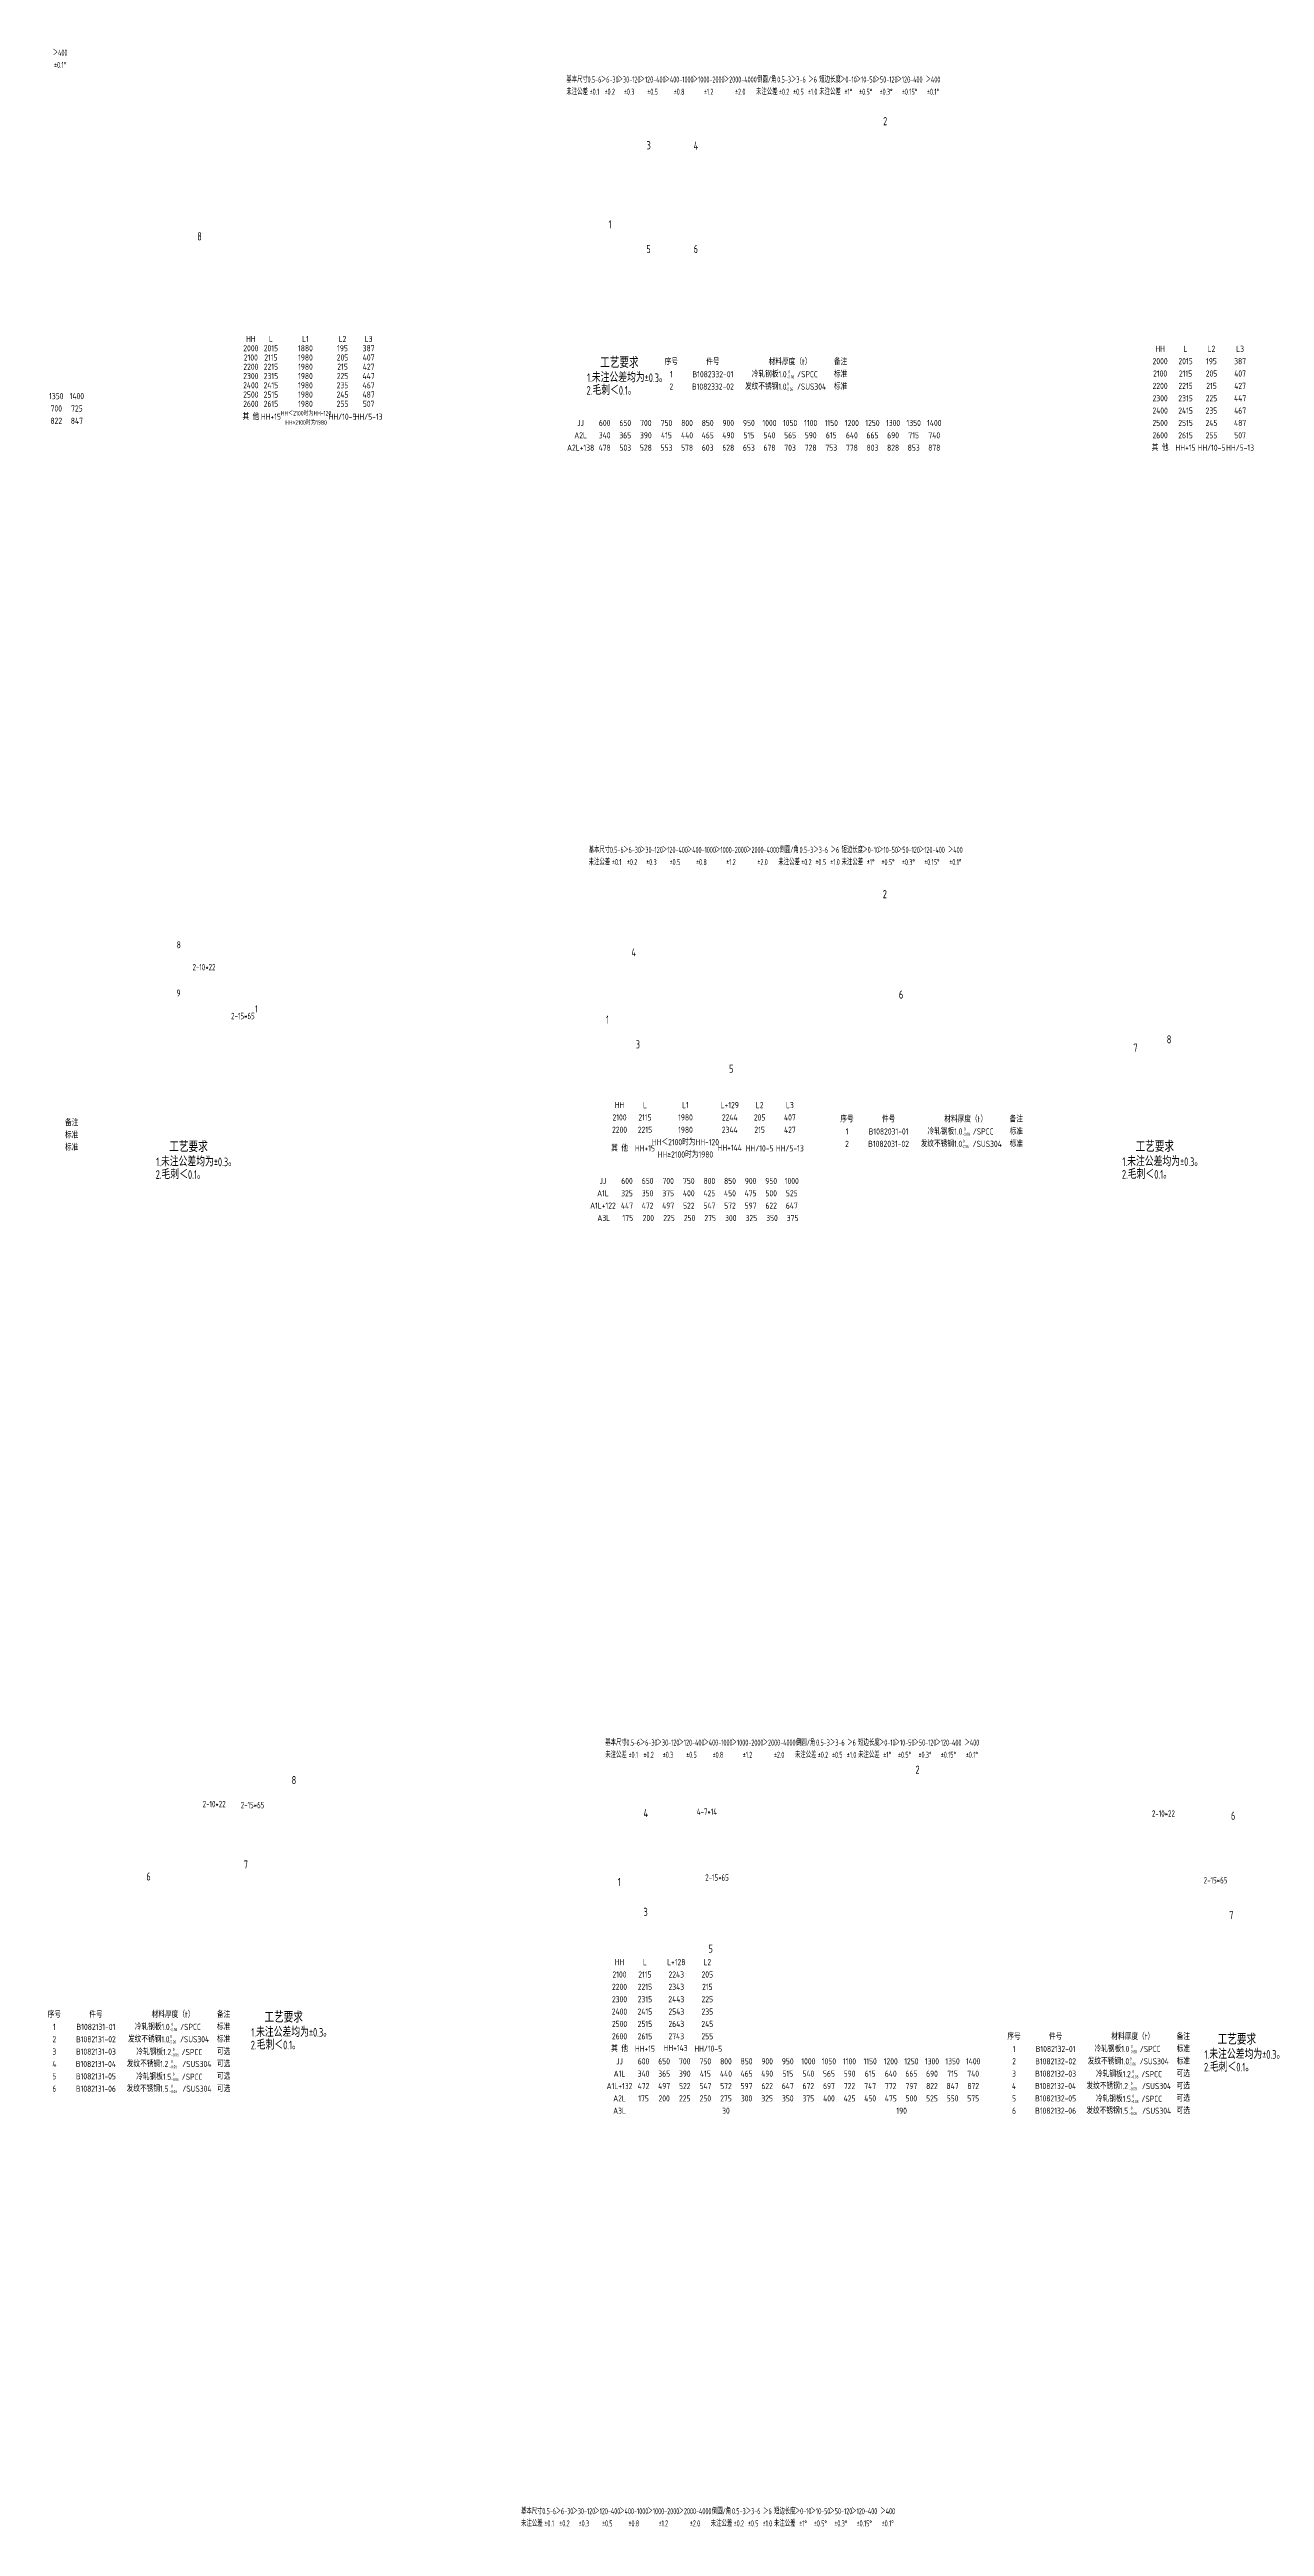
# Model space of a CAD drawing. Header units: inches. Extents: x 14216 to 120088, y -29410 to 23559.
# Drawn here: x 20369 to 25677, y -17422 to -6598 of the extents above; entities that cross this region are included whole.
import ezdxf
from ezdxf.enums import TextEntityAlignment as Align

# ---------------------------------------------------------------- set-up
doc = ezdxf.new("R2010")
doc.units = ezdxf.units.IN
doc.header["$LTSCALE"] = 0.3
doc.header["$MEASUREMENT"] = 0
for name, color, linetype in [('1粗实线', 4, 'Continuous'), ('2', 2, 'Continuous'), ('2细实线', 2, 'Continuous')]:
    doc.layers.add(name, color=color, linetype=linetype)
doc.layers.add('粗实线', color=7, linetype='Continuous', lineweight=30)
doc.styles.add('HZ', font='isocp2.shx', dxfattribs={"width": 0.7, "bigfont": 'hztxt.shx'})

msp = doc.modelspace()

# ---------------------------------------------------------------- texts
at = {"layer": '1粗实线', "color": 4, "style": 'HZ', "width": 0.8}
for s, p in [('2', (24010.932, -6928.491)), ('3', (22977.401, -7033.913)), ('4', (23183.305, -7035.89)), ('1', (22811.319, -7379.164)), ('8', (21014.457, -7432.078)), ('5', (22976.321, -7487.382)), ('6', (23183.077, -7487.008)), ('2', (24009.247, -10306.518)), ('4', (22911.309, -10561.071)), ('6', (24079.755, -10745.297)), ('1', (22800.221, -10854.82)), ('3', (22930.093, -10962.964)), ('8', (25249.983, -10941.289)), ('5', (23337.892, -11069.408)), ('7', (25103.965, -10977.934)), ('8', (21426.92, -14178.403)), ('2', (24152.204, -14132.92)), ('4', (22964.383, -14322.689)), ('6', (25530.391, -14333.894)), ('6', (20792.129, -14599.443)), ('7', (21217.718, -14547.3)), ('1', (22851.228, -14623.318)), ('3', (22964.092, -14754.291)), ('7', (25522.716, -14767.938)), ('5', (23247.609, -14914.844))]:
    msp.add_text(s, height=35.64, dxfattribs=at).set_placement(p)
at = {"layer": '1粗实线', "color": 6, "char_height": 28, "attachment_point": 5, "style": 'HZ'}
for s, insert in [('\\A1;2-10*22', (21088.532, -14265.197)), ('\\A1;2-15*65', (21256.135, -14269.612)), ('\\A1;4-7*14', (23241.161, -14298.421)), ('\\A1;2-10*22', (25235.394, -14306.615)), ('\\A1;2-15*65', (23285.155, -14586.117)), ('\\A1;2-15*65', (25463.155, -14598.117))]:
    msp.add_mtext(s, dxfattribs=dict(at, insert=insert))
at = {"layer": '2', "style": 'HZ', "width": 0.8}
for s, height, p in [('HH', 27, (25221.047, -7905.578)), ('L', 27, (25332.047, -7905.578)), ('L2', 27, (25445.393, -7905.578)), ('L3', 27, (25570.448, -7905.578)), ('序号', 27, (23085.613, -7962.601)), ('1', 27, (23085.613, -8016.601)), ('B1082332-01', 27, (23267.288, -8016.601)), ('件号', 27, (23267.288, -7962.601)), ('冷轧钢板1.0   /SPCC', 27, (23581.448, -8016.601)), ('材料厚度（t）', 27, (23604.174, -7962.601)), ('标准', 27, (23825.236, -8016.601)), ('备注', 27, (23825.236, -7962.601)), ('2000', 27, (25221.047, -7959.578)), ('2100', 27, (25221.047, -8013.578)), ('2015', 27, (25332.047, -7959.578)), ('2115', 27, (25332.047, -8013.578)), ('205', 27, (25445.393, -8013.578)), ('195', 27, (25445.393, -7959.578)), ('387', 27, (25570.448, -7959.578)), ('407', 27, (25570.448, -8013.578)), ('2', 27, (23085.613, -8070.601)), ('B1082332-02', 27, (23267.288, -8070.601)), ('发纹不锈钢1.0   /SUS304 ', 27, (23592.262, -8070.601)), ('标准', 27, (23825.236, -8070.601)), ('2300', 27, (25221.047, -8121.578)), ('2200', 27, (25221.047, -8067.578)), ('2315', 27, (25332.047, -8121.578)), ('2215', 27, (25332.047, -8067.578)), ('225', 27, (25445.393, -8121.578)), ('215', 27, (25445.393, -8067.578)), ('447', 27, (25570.448, -8121.578)), ('427', 27, (25570.448, -8067.578)), ('HH＜2100时为HH-120', 20.25, (21490.145, -8187.076)), ('HH≥2100时为1980', 20.25, (21490.145, -8227.576)), ('2400', 27, (25221.047, -8175.578)), ('2500', 27, (25221.047, -8229.578)), ('2415', 27, (25332.047, -8175.578)), ('2515', 27, (25332.047, -8229.578)), ('245', 27, (25445.393, -8229.578)), ('235', 27, (25445.393, -8175.578)), ('487', 27, (25570.448, -8229.578)), ('467', 27, (25570.448, -8175.578)), ('其 他', 27, (25221.047, -8337.578)), ('2600', 27, (25221.047, -8283.578)), ('HH+15', 27, (25332.047, -8337.578)), ('2615', 27, (25332.047, -8283.578)), ('HH/10-5', 27, (25445.393, -8337.578)), ('255', 27, (25445.393, -8283.578)), ('HH/5-13', 27, (25570.448, -8337.578)), ('507', 27, (25570.448, -8283.578)), ('2100', 27, (22859.511, -11264.567)), ('HH', 27, (22859.511, -11210.567)), ('2115', 27, (22970.511, -11264.567)), ('L', 27, (22970.511, -11210.567)), ('1980', 27, (23147.511, -11264.567)), ('L1', 27, (23147.511, -11210.567)), ('L+129', 27, (23340.828, -11210.567)), ('2244', 27, (23340.828, -11264.567)), ('205', 27, (23471.511, -11264.567)), ('L2', 27, (23471.511, -11210.567)), ('407', 27, (23603.511, -11264.567)), ('L3', 27, (23603.511, -11210.567)), ('序号', 27, (23853.112, -11271.939)), ('件号', 27, (24034.787, -11271.939)), ('材料厚度（t）', 27, (24371.673, -11271.939)), ('备注', 27, (24592.734, -11271.939)), ('标准', 27, (20465.882, -11341.7)), ('备注', 27, (20465.882, -11287.7)), ('2200', 27, (22859.511, -11318.567)), ('2215', 27, (22970.511, -11318.567)), ('HH＜2100时为HH-120', 27, (23147.511, -11372.567)), ('1980', 27, (23147.511, -11318.567)), ('2344', 27, (23340.828, -11318.567)), ('215', 27, (23471.511, -11318.567)), ('427', 27, (23603.511, -11318.567)), ('1', 27, (23853.112, -11325.939)), ('B1082031-01', 27, (24034.787, -11325.939)), ('发纹不锈钢1.0   /SUS304 ', 27, (24359.761, -11379.939)), ('冷轧钢板1.0   /SPCC', 27, (24348.947, -11325.939)), ('标准', 27, (24592.734, -11325.939)), ('标准', 27, (24592.734, -11379.939)), ('标准', 27, (20465.882, -11395.7)), ('其 他', 27, (22859.511, -11399.567)), ('HH+15', 27, (22970.511, -11399.567)), ('HH≥2100时为1980', 27, (23147.511, -11426.567)), ('HH+144', 27, (23340.828, -11396.81)), ('HH/10-5', 27, (23471.511, -11399.567)), ('HH/5-13', 27, (23603.511, -11399.567)), ('2', 27, (23853.112, -11379.939)), ('B1082031-02', 27, (24034.787, -11379.939)), ('2100', 27, (22859.289, -15010.004)), ('HH', 27, (22859.289, -14956.004)), ('2115', 27, (22970.289, -15010.004)), ('L', 27, (22970.289, -14956.004)), ('L+128', 27, (23107.314, -14956.004)), ('2243', 27, (23107.314, -15010.004)), ('205', 27, (23242.824, -15010.004)), ('L2', 27, (23242.824, -14956.004)), ('2300', 27, (22859.289, -15118.004)), ('2200', 27, (22859.289, -15064.004)), ('2315', 27, (22970.289, -15118.004)), ('2215', 27, (22970.289, -15064.004)), ('2443', 27, (23107.314, -15118.004)), ('2343', 27, (23107.314, -15064.004)), ('225', 27, (23242.824, -15118.004)), ('215', 27, (23242.824, -15064.004)), ('序号', 27, (20390.227, -15184.947)), ('1', 27, (20390.227, -15238.947)), ('B1082131-01', 27, (20571.901, -15238.947)), ('件号', 27, (20571.901, -15184.947)), ('冷轧钢板1.0   /SPCC', 27, (20886.061, -15238.947)), ('材料厚度（t）', 27, (20908.787, -15184.947)), ('标准', 27, (21129.849, -15238.947)), ('备注', 27, (21129.849, -15184.947)), ('2400', 27, (22859.289, -15172.004)), ('2500', 27, (22859.289, -15226.004)), ('2415', 27, (22970.289, -15172.004)), ('2515', 27, (22970.289, -15226.004)), ('2543', 27, (23107.314, -15172.004)), ('2643', 27, (23107.314, -15226.004)), ('245', 27, (23242.824, -15226.004)), ('235', 27, (23242.824, -15172.004)), ('3', 27, (20390.227, -15346.947)), ('2', 27, (20390.227, -15292.947)), ('B1082131-03', 27, (20571.901, -15346.947)), ('B1082131-02', 27, (20571.901, -15292.947)), ('发纹不锈钢1.0   /SUS304 ', 27, (20896.875, -15292.947)), ('冷轧钢板1.2   /SPCC', 27, (20892.605, -15348.887)), ('标准', 27, (21129.849, -15292.947)), ('可选', 27, (21129.849, -15346.947)), ('其 他', 27, (22859.289, -15334.281)), ('2600', 27, (22859.289, -15280.004)), ('HH+15', 27, (22970.289, -15334.281)), ('2615', 27, (22970.289, -15280.004)), ('HH+143', 27, (23104.293, -15331.295)), ('2743', 27, (23107.314, -15280.004)), ('HH/10-5', 27, (23246.898, -15334.281)), ('255', 27, (23242.824, -15280.004)), ('序号', 27, (24582.743, -15281.342)), ('1', 27, (24582.743, -15335.342)), ('B1082132-01', 27, (24764.417, -15335.342)), ('件号', 27, (24764.417, -15281.342)), ('冷轧钢板1.0   /SPCC', 27, (25078.577, -15335.342)), ('材料厚度（t）', 27, (25101.303, -15281.342)), ('标准', 27, (25322.365, -15335.342)), ('备注', 27, (25322.365, -15281.342)), ('4', 27, (20390.227, -15400.947)), ('5', 27, (20390.227, -15454.947)), ('B1082131-04', 27, (20571.901, -15400.947)), ('B1082131-05', 27, (20571.901, -15454.947)), ('发纹不锈钢1.2    /SUS304 ', 27, (20899.12, -15400.947)), ('冷轧钢板1.5   /SPCC', 27, (20892.605, -15456.887)), ('可选', 27, (21129.849, -15400.947)), ('可选', 27, (21129.849, -15454.947)), ('3', 27, (24582.743, -15443.342)), ('2', 27, (24582.743, -15389.342)), ('B1082132-03', 27, (24764.417, -15443.342)), ('B1082132-02', 27, (24764.417, -15389.342)), ('发纹不锈钢1.0   /SUS304 ', 27, (25089.392, -15389.342)), ('冷轧钢板1.2   /SPCC', 27, (25085.121, -15445.281)), ('标准', 27, (25322.365, -15389.342)), ('可选', 27, (25322.365, -15443.342)), ('6', 27, (20390.227, -15508.947)), ('B1082131-06', 27, (20571.901, -15508.947)), ('发纹不锈钢1.5    /SUS304 ', 27, (20899.12, -15508.947)), ('可选', 27, (21129.849, -15508.947)), ('4', 27, (24582.743, -15497.342)), ('5', 27, (24582.743, -15551.342)), ('B1082132-04', 27, (24764.417, -15497.342)), ('B1082132-05', 27, (24764.417, -15551.342)), ('发纹不锈钢1.2    /SUS304 ', 27, (25091.636, -15497.342)), ('冷轧钢板1.5   /SPCC', 27, (25085.121, -15553.281)), ('可选', 27, (25322.365, -15497.342)), ('可选', 27, (25322.365, -15551.342)), ('6', 27, (24582.743, -15605.342)), ('B1082132-06', 27, (24764.417, -15605.342)), ('发纹不锈钢1.5    /SUS304 ', 27, (25091.636, -15605.342)), ('可选', 27, (25322.365, -15605.342))]:
    msp.add_text(s, height=height, dxfattribs=at).set_placement(p, align=Align.MIDDLE_CENTER)
at = {"layer": '2', "color": 6, "style": 'HZ', "width": 0.75}
for s, p in [('1.未注公差均为±0.3。', (22717.297, -8051.144)), ('2.毛刺＜0.1。', (22715.151, -8106.539)), ('1.未注公差均为±0.3。', (20835.065, -11477.851)), ('1.未注公差均为±0.3。', (25056.183, -11477.106)), ('2.毛刺＜0.1。', (20832.919, -11533.246)), ('2.毛刺＜0.1。', (25054.037, -11532.501)), ('1.未注公差均为±0.3。', (21250.592, -15282.029)), ('2.毛刺＜0.1。', (21248.446, -15337.424)), ('1.未注公差均为±0.3。', (25414.946, -15378.423)), ('2.毛刺＜0.1。', (25412.799, -15433.819))]:
    msp.add_text(s, height=38, dxfattribs=at).set_placement(p)
at = {"layer": '2', "color": 4, "style": 'HZ', "width": 0.7}
for s, p in [('8', (20925.136, -10525.194)), ('9', (20923.97, -10735.572)), ('1', (21266.795, -10805.166))]:
    msp.add_text(s, height=30, dxfattribs=at).set_placement(p)
at = {"layer": '2', "char_height": 13.728, "attachment_point": 1, "style": 'HZ'}
for s, insert in [(' 0\\P-0.08', (23589.555, -7998.75)), (' 0\\P-0.06', (23584.948, -8052.266)), (' 0\\P-0.06', (24352.447, -11361.604)), (' 0\\P-0.08', (24357.054, -11308.088)), (' 0\\P-0.08', (20894.169, -15221.096)), (' 0\\P-0.06', (20889.561, -15274.612)), (' 0\\P-0.08', (20900.712, -15331.035)), (' 0\\P-0.08', (25086.685, -15317.49)), (' 0\\P-0.08', (20893.489, -15383.473)), (' 0\\P-0.08', (20900.712, -15439.035)), (' 0\\P-0.06', (25082.078, -15371.007)), (' 0\\P-0.08', (25093.228, -15427.43)), (' 0\\P-0.08', (20893.489, -15491.473)), (' 0\\P-0.08', (25086.005, -15479.867)), (' 0\\P-0.08', (25093.228, -15535.43)), (' 0\\P-0.08', (25086.005, -15587.867))]:
    msp.add_mtext(s, dxfattribs=dict(at, insert=insert))
at = {"layer": '2', "color": 6, "char_height": 28, "attachment_point": 5, "style": 'HZ'}
for s, insert in [('\\A1;2-10*22', (21044.063, -10607.858)), ('\\A1;2-15*65', (21213.953, -10821.336))]:
    msp.add_mtext(s, dxfattribs=dict(at, insert=insert))
at = {"layer": '2细实线', "linetype": 'ByBlock', "style": 'HZ', "width": 0.65}
for s, p in [('＞400', (20415.411, -6611.434)), ('%%p0.1%%d', (20415.411, -6664.894)), ('未注公差', (22673.956, -6782.162)), ('基本尺寸', (22673.956, -6728.702)), ('0.5-6', (22749.691, -6728.702)), ('%%p0.1', (22749.691, -6782.162)), ('＞6-30', (22816.516, -6728.702)), ('%%p0.2', (22816.516, -6782.162)), ('＞30-120', (22901.161, -6728.702)), ('%%p0.3', (22901.161, -6782.162)), ('＞120-400', (23003.626, -6728.702)), ('%%p0.5', (23003.626, -6782.162)), ('＞400-1000', (23119.456, -6728.702)), ('%%p0.8', (23119.456, -6782.162)), ('＞1000-2000', (23248.651, -6728.702)), ('%%p1.2', (23248.651, -6782.162)), ('＞2000-4000', (23386.756, -6728.702)), ('%%p2.0', (23386.756, -6782.162)), ('未注公差', (23502.586, -6782.162)), ('倒圆/角', (23502.586, -6728.702)), ('0.5-3', (23578.321, -6728.702)), ('%%p0.2', (23578.321, -6782.162)), ('＞3-6', (23640.691, -6728.702)), ('%%p0.5', (23640.691, -6782.162)), ('%%p1.0', (23703.061, -6782.162)), ('＞6', (23703.061, -6728.702)), ('未注公差', (23778.796, -6782.162)), ('短边长度', (23778.796, -6728.702)), ('＞0-10', (23858.986, -6728.702)), ('%%p1%%d', (23858.986, -6782.162)), ('＞10-50', (23934.721, -6728.702)), ('%%p0.5%%d', (23934.721, -6782.162)), ('＞50-120', (24023.821, -6728.702)), ('%%p0.3%%d', (24023.821, -6782.162)), ('＞120-400', (24126.286, -6728.702)), ('%%p0.15%%d', (24126.286, -6782.162)), ('＞400', (24228.751, -6728.702)), ('%%p0.1%%d', (24228.751, -6782.162)), ('未注公差', (22771.454, -10148.608)), ('基本尺寸', (22771.454, -10095.148)), ('0.5-6', (22847.189, -10095.148)), ('%%p0.1', (22847.189, -10148.608)), ('＞6-30', (22914.014, -10095.148)), ('%%p0.2', (22914.014, -10148.608)), ('＞30-120', (22998.659, -10095.148)), ('%%p0.3', (22998.659, -10148.608)), ('＞120-400', (23101.124, -10095.148)), ('%%p0.5', (23101.124, -10148.608)), ('＞400-1000', (23216.954, -10095.148)), ('%%p0.8', (23216.954, -10148.608)), ('＞1000-2000', (23346.149, -10095.148)), ('%%p1.2', (23346.149, -10148.608)), ('＞2000-4000', (23484.254, -10095.148)), ('%%p2.0', (23484.254, -10148.608)), ('未注公差', (23600.084, -10148.608)), ('倒圆/角', (23600.084, -10095.148)), ('0.5-3', (23675.819, -10095.148)), ('%%p0.2', (23675.819, -10148.608)), ('＞3-6', (23738.189, -10095.148)), ('%%p0.5', (23738.189, -10148.608)), ('%%p1.0', (23800.559, -10148.608)), ('＞6', (23800.559, -10095.148)), ('未注公差', (23876.294, -10148.608)), ('短边长度', (23876.294, -10095.148)), ('＞0-10', (23956.484, -10095.148)), ('%%p1%%d', (23956.484, -10148.608)), ('＞10-50', (24032.219, -10095.148)), ('%%p0.5%%d', (24032.219, -10148.608)), ('＞50-120', (24121.319, -10095.148)), ('%%p0.3%%d', (24121.319, -10148.608)), ('＞120-400', (24223.784, -10095.148)), ('%%p0.15%%d', (24223.784, -10148.608)), ('＞400', (24326.249, -10095.148)), ('%%p0.1%%d', (24326.249, -10148.608)), ('未注公差', (22843.839, -14049.926)), ('基本尺寸', (22843.839, -13996.466)), ('0.5-6', (22919.574, -13996.466)), ('%%p0.1', (22919.574, -14049.926)), ('＞6-30', (22986.399, -13996.466)), ('%%p0.2', (22986.399, -14049.926)), ('＞30-120', (23071.044, -13996.466)), ('%%p0.3', (23071.044, -14049.926)), ('＞120-400', (23173.509, -13996.466)), ('%%p0.5', (23173.509, -14049.926)), ('＞400-1000', (23289.339, -13996.466)), ('%%p0.8', (23289.339, -14049.926)), ('＞1000-2000', (23418.534, -13996.466)), ('%%p1.2', (23418.534, -14049.926)), ('＞2000-4000', (23556.639, -13996.466)), ('%%p2.0', (23556.639, -14049.926)), ('未注公差', (23672.469, -14049.926)), ('倒圆/角', (23672.469, -13996.466)), ('0.5-3', (23748.204, -13996.466)), ('%%p0.2', (23748.204, -14049.926)), ('＞3-6', (23810.574, -13996.466)), ('%%p0.5', (23810.574, -14049.926)), ('%%p1.0', (23872.944, -14049.926)), ('＞6', (23872.944, -13996.466)), ('未注公差', (23948.679, -14049.926)), ('短边长度', (23948.679, -13996.466)), ('＞0-10', (24028.869, -13996.466)), ('%%p1%%d', (24028.869, -14049.926)), ('＞10-50', (24104.604, -13996.466)), ('%%p0.5%%d', (24104.604, -14049.926)), ('＞50-120', (24193.704, -13996.466)), ('%%p0.3%%d', (24193.704, -14049.926)), ('＞120-400', (24296.169, -13996.466)), ('%%p0.15%%d', (24296.169, -14049.926)), ('＞400', (24398.634, -13996.466)), ('%%p0.1%%d', (24398.634, -14049.926)), ('未注公差', (22476.21, -17408.784)), ('基本尺寸', (22476.21, -17355.324)), ('0.5-6', (22551.945, -17355.324)), ('%%p0.1', (22551.945, -17408.784)), ('＞6-30', (22618.77, -17355.324)), ('%%p0.2', (22618.77, -17408.784)), ('＞30-120', (22703.415, -17355.324)), ('%%p0.3', (22703.415, -17408.784)), ('＞120-400', (22805.88, -17355.324)), ('%%p0.5', (22805.88, -17408.784)), ('＞400-1000', (22921.71, -17355.324)), ('%%p0.8', (22921.71, -17408.784)), ('＞1000-2000', (23050.905, -17355.324)), ('%%p1.2', (23050.905, -17408.784)), ('＞2000-4000', (23189.01, -17355.324)), ('%%p2.0', (23189.01, -17408.784)), ('未注公差', (23304.84, -17408.784)), ('倒圆/角', (23304.84, -17355.324)), ('0.5-3', (23380.575, -17355.324)), ('%%p0.2', (23380.575, -17408.784)), ('＞3-6', (23442.945, -17355.324)), ('%%p0.5', (23442.945, -17408.784)), ('%%p1.0', (23505.315, -17408.784)), ('＞6', (23505.315, -17355.324)), ('未注公差', (23581.05, -17408.784)), ('短边长度', (23581.05, -17355.324)), ('＞0-10', (23661.24, -17355.324)), ('%%p1%%d', (23661.24, -17408.784)), ('＞10-50', (23736.975, -17355.324)), ('%%p0.5%%d', (23736.975, -17408.784)), ('＞50-120', (23826.075, -17355.324)), ('%%p0.3%%d', (23826.075, -17408.784)), ('＞120-400', (23928.54, -17355.324)), ('%%p0.15%%d', (23928.54, -17408.784)), ('＞400', (24031.005, -17355.324)), ('%%p0.1%%d', (24031.005, -17408.784))]:
    msp.add_text(s, height=26.73, dxfattribs=at).set_placement(p, align=Align.MIDDLE_CENTER)
at = {"layer": '2细实线', "style": 'HZ', "width": 0.8}
for s, p in [('2000', (21248.72, -7903.06)), ('HH', (21248.72, -7862.56)), ('2015', (21336.47, -7903.06)), ('L', (21336.47, -7862.56)), ('1880', (21487.289, -7903.06)), ('L1', (21487.289, -7862.56)), ('195', (21649.216, -7903.06)), ('L2', (21649.216, -7862.56)), ('387', (21763.11, -7903.06)), ('L3', (21763.11, -7862.56)), ('2200', (21248.72, -7984.06)), ('2100', (21248.72, -7943.56)), ('2215', (21336.47, -7984.06)), ('2115', (21336.47, -7943.56)), ('1980', (21487.289, -7943.56)), ('1980', (21487.289, -7984.06)), ('205', (21649.216, -7943.56)), ('215', (21649.216, -7984.06)), ('407', (21763.11, -7943.56)), ('427', (21763.11, -7984.06)), ('1350', (20398.724, -8112.31)), ('1400', (20488.724, -8112.31)), ('2400', (21248.72, -8065.06)), ('2500', (21248.72, -8105.56)), ('2300', (21248.72, -8024.56)), ('2415', (21336.47, -8065.06)), ('2515', (21336.47, -8105.56)), ('2315', (21336.47, -8024.56)), ('1980', (21487.289, -8024.56)), ('1980', (21487.289, -8065.06)), ('1980', (21487.289, -8105.56)), ('245', (21649.216, -8105.56)), ('235', (21649.216, -8065.06)), ('225', (21649.216, -8024.56)), ('487', (21763.11, -8105.56)), ('447', (21763.11, -8024.56)), ('467', (21763.11, -8065.06)), ('700', (20398.724, -8166.31)), ('822', (20398.724, -8220.31)), ('847', (20488.724, -8220.31)), ('725', (20488.724, -8166.31)), ('其 他', (21248.72, -8202.192)), ('2600', (21248.72, -8146.06)), ('HH+15', (21336.47, -8202.192)), ('2615', (21336.47, -8146.06)), ('1980', (21487.289, -8146.06)), ('HH/10-5', (21649.216, -8202.192)), ('255', (21649.216, -8146.06)), ('HH/5-13', (21763.11, -8202.192)), ('507', (21763.11, -8146.06)), ('JJ', (22689.406, -8229.578)), ('600', (22794.406, -8229.578)), ('650', (22884.406, -8229.578)), ('700', (22974.406, -8229.578)), ('750', (23064.406, -8229.578)), ('800', (23154.406, -8229.578)), ('850', (23244.406, -8229.578)), ('900', (23334.406, -8229.578)), ('950', (23424.406, -8229.578)), ('1000', (23514.406, -8229.578)), ('1050', (23604.406, -8229.578)), ('1100', (23694.406, -8229.578)), ('1150', (23784.406, -8229.578)), ('1200', (23874.406, -8229.578)), ('1250', (23964.406, -8229.578)), ('1300', (24054.406, -8229.578)), ('1350', (24144.406, -8229.578)), ('1400', (24234.406, -8229.578)), ('A2L+138', (22689.406, -8337.578)), ('A2L', (22689.406, -8283.578)), ('478', (22794.406, -8337.578)), ('340', (22794.406, -8283.578)), ('365', (22884.406, -8283.578)), ('503', (22884.406, -8337.578)), ('390', (22974.406, -8283.578)), ('528', (22974.406, -8337.578)), ('553', (23064.406, -8337.578)), ('415', (23064.406, -8283.578)), ('440', (23154.406, -8283.578)), ('578', (23154.406, -8337.578)), ('465', (23244.406, -8283.578)), ('603', (23244.406, -8337.578)), ('490', (23334.406, -8283.578)), ('628', (23334.406, -8337.578)), ('653', (23424.406, -8337.578)), ('515', (23424.406, -8283.578)), ('678', (23514.406, -8337.578)), ('540', (23514.406, -8283.578)), ('565', (23604.406, -8283.578)), ('703', (23604.406, -8337.578)), ('728', (23694.406, -8337.578)), ('590', (23694.406, -8283.578)), ('753', (23784.406, -8337.578)), ('615', (23784.406, -8283.578)), ('778', (23874.406, -8337.578)), ('640', (23874.406, -8283.578)), ('665', (23964.406, -8283.578)), ('803', (23964.406, -8337.578)), ('828', (24054.406, -8337.578)), ('690', (24054.406, -8283.578)), ('853', (24144.406, -8337.578)), ('715', (24144.406, -8283.578)), ('878', (24234.406, -8337.578)), ('740', (24234.406, -8283.578)), ('JJ', (22786.904, -11542.024)), ('600', (22891.904, -11542.024)), ('650', (22981.904, -11542.024)), ('700', (23071.904, -11542.024)), ('750', (23161.904, -11542.024)), ('800', (23251.904, -11542.024)), ('850', (23341.904, -11542.024)), ('900', (23431.904, -11542.024)), ('950', (23521.904, -11542.024)), ('1000', (23611.904, -11542.024)), ('A1L+122', (22786.904, -11650.024)), ('A1L', (22786.904, -11596.024)), ('447', (22891.904, -11650.024)), ('325', (22891.904, -11596.024)), ('472', (22981.904, -11650.024)), ('350', (22981.904, -11596.024)), ('497', (23071.904, -11650.024)), ('375', (23071.904, -11596.024)), ('400', (23161.904, -11596.024)), ('522', (23161.904, -11650.024)), ('425', (23251.904, -11596.024)), ('547', (23251.904, -11650.024)), ('450', (23341.904, -11596.024)), ('572', (23341.904, -11650.024)), ('475', (23431.904, -11596.024)), ('597', (23431.904, -11650.024)), ('500', (23521.904, -11596.024)), ('622', (23521.904, -11650.024)), ('647', (23611.904, -11650.024)), ('525', (23611.904, -11596.024)), ('A3L', (22790.367, -11704.024)), ('175', (22895.367, -11704.024)), ('200', (22985.367, -11704.024)), ('225', (23075.367, -11704.024)), ('250', (23165.367, -11704.024)), ('275', (23255.367, -11704.024)), ('300', (23345.367, -11704.024)), ('325', (23435.367, -11704.024)), ('350', (23525.367, -11704.024)), ('375', (23615.367, -11704.024)), ('A1L', (22859.289, -15443.342)), ('JJ', (22859.289, -15389.342)), ('340', (22964.289, -15443.342)), ('600', (22964.289, -15389.342)), ('365', (23054.289, -15443.342)), ('650', (23054.289, -15389.342)), ('390', (23144.289, -15443.342)), ('700', (23144.289, -15389.342)), ('750', (23234.289, -15389.342)), ('415', (23234.289, -15443.342)), ('440', (23324.289, -15443.342)), ('800', (23324.289, -15389.342)), ('465', (23414.289, -15443.342)), ('850', (23414.289, -15389.342)), ('490', (23504.289, -15443.342)), ('900', (23504.289, -15389.342)), ('950', (23594.289, -15389.342)), ('515', (23594.289, -15443.342)), ('1000', (23684.289, -15389.342)), ('540', (23684.289, -15443.342)), ('1050', (23774.289, -15389.342)), ('565', (23774.289, -15443.342)), ('1100', (23864.289, -15389.342)), ('590', (23864.289, -15443.342)), ('1150', (23954.289, -15389.342)), ('615', (23954.289, -15443.342)), ('1200', (24044.289, -15389.342)), ('640', (24044.289, -15443.342)), ('1250', (24134.289, -15389.342)), ('665', (24134.289, -15443.342)), ('1300', (24224.289, -15389.342)), ('690', (24224.289, -15443.342)), ('1350', (24314.289, -15389.342)), ('715', (24314.289, -15443.342)), ('1400', (24404.289, -15389.342)), ('740', (24404.289, -15443.342)), ('A1L+132', (22859.289, -15497.342)), ('A2L', (22859.289, -15551.342)), ('472', (22964.289, -15497.342)), ('175', (22964.289, -15551.342)), ('497', (23054.289, -15497.342)), ('200', (23054.289, -15551.342)), ('225', (23144.289, -15551.342)), ('522', (23144.289, -15497.342)), ('547', (23234.289, -15497.342)), ('250', (23234.289, -15551.342)), ('275', (23324.289, -15551.342)), ('572', (23324.289, -15497.342)), ('597', (23414.289, -15497.342)), ('300', (23414.289, -15551.342)), ('325', (23504.289, -15551.342)), ('622', (23504.289, -15497.342)), ('647', (23594.289, -15497.342)), ('350', (23594.289, -15551.342)), ('375', (23684.289, -15551.342)), ('672', (23684.289, -15497.342)), ('400', (23774.289, -15551.342)), ('697', (23774.289, -15497.342)), ('425', (23864.289, -15551.342)), ('722', (23864.289, -15497.342)), ('450', (23954.289, -15551.342)), ('747', (23954.289, -15497.342)), ('475', (24044.289, -15551.342)), ('772', (24044.289, -15497.342)), ('797', (24134.289, -15497.342)), ('500', (24134.289, -15551.342)), ('525', (24224.289, -15551.342)), ('822', (24224.289, -15497.342)), ('847', (24314.289, -15497.342)), ('550', (24314.289, -15551.342)), ('575', (24404.289, -15551.342)), ('872', (24404.289, -15497.342)), ('A3L', (22859.289, -15605.342)), ('30', (23324.289, -15605.342)), ('190', (24091.787, -15605.342))]:
    msp.add_text(s, height=27, dxfattribs=at).set_placement(p, align=Align.MIDDLE_CENTER)
at = {"layer": '粗实线', "color": 3, "linetype": 'Continuous', "lineweight": -3, "style": 'HZ', "width": 0.7}
for p in [(22774.692, -7989.225), (20892.46, -11415.932), (25113.579, -11415.186), (21307.988, -15220.11), (25472.341, -15316.504)]:
    msp.add_text('工艺要求', height=48, dxfattribs=at).set_placement(p)

doc.saveas('drawing.dxf')
